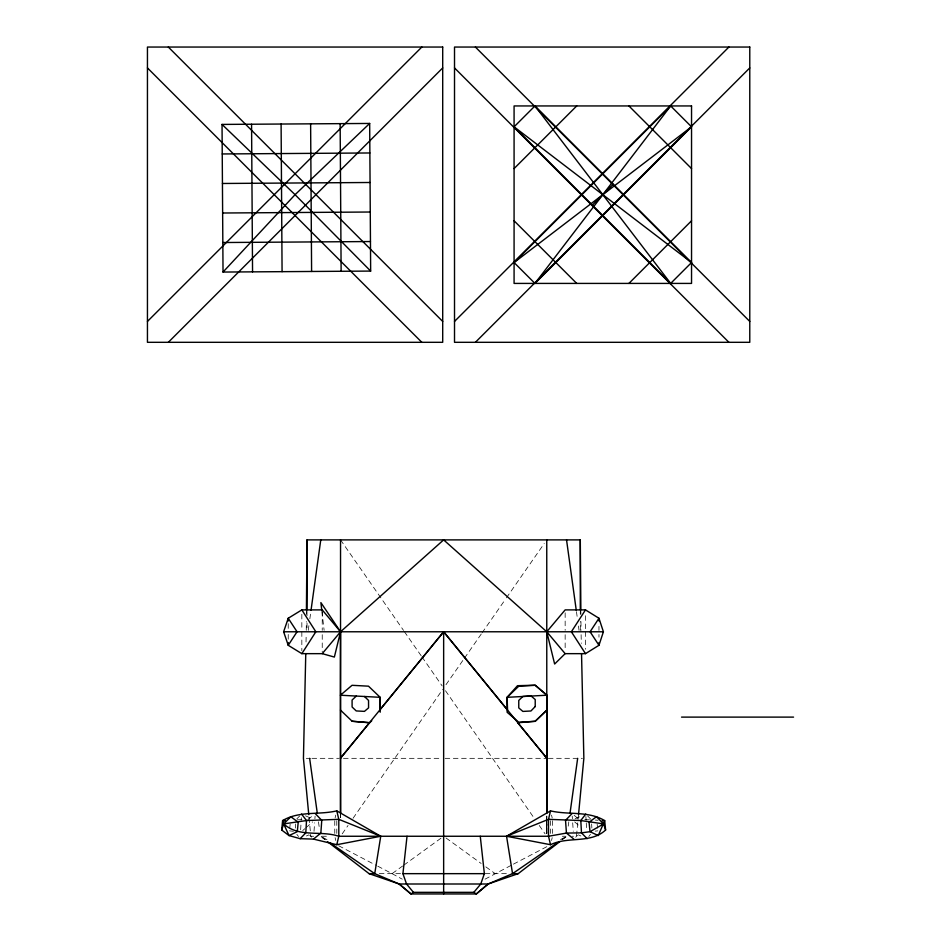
<?xml version="1.0" encoding="UTF-8"?>
<svg xmlns="http://www.w3.org/2000/svg" width="941" height="941" viewBox="0 0 941 941"><rect width="100%" height="100%" fill="white"/><g stroke="black" fill="none" stroke-linecap="round" stroke-linejoin="round"><path stroke-width="0.71" stroke-dasharray="4.71 3.53" d="M546.803 816.047L546.768 833.361L546.756 818.646M546.921 833.361L546.921 818.941M580.291 630.317L580.291 621.566M306.26 630.317L306.331 621.566M306.39 614.273L306.413 611.356M306.025 641.962L306.178 634.693M295.427 828.068L295.662 823.963M300.649 829.774L301.038 822.928M301.191 820.199L301.332 817.729M314.012 831.315L314.623 822.81M314.917 818.705L315.094 816.165M578.527 814.612L576.48 836.255L572.234 836.255M289.746 828.162L290.146 824.128M308.26 630.341L309.048 624.601M309.848 618.86L310.836 611.674M568.211 826.151L568.811 821.822M335.102 817.917L335.772 815.106M551.52 840.489L552.191 837.666M342.206 833.855L348.041 825.469M353.051 818.27L442.623 689.53M445.987 684.707L463.619 659.359M464.466 658.159L481.263 634.022M482.098 632.811L505.611 599.017M506.446 597.817L544.239 543.51M588.795 836.514L590.442 834.338M575.692 837.184L577.551 835.255M296.827 818.882L299.661 815.976M302.708 830.585L304.908 828.656M306.013 827.692L312.624 821.916M307.872 819.623L313.165 815.329M562.177 839.819L566.8 836.255L560.295 839.654M377.764 866.179L392.079 873.66L402.63 866.014M403.807 865.167L442.482 837.102M561.977 839.584L566.8 836.255M485.038 879.176L512.139 864.826M513.433 864.144L548.579 845.771M575.127 818.788L581.773 815.812M306.413 835.973L308.907 834.89M595.206 831.138L597.806 830.856M297.227 819.823L302.543 819.729M306.272 758.328L310.542 758.328M311.965 758.328L338.96 758.328M343.465 758.328L442.211 758.328M445.081 758.328L546.756 758.328M548.344 758.328L582.444 758.328M313.647 836.255L310.812 836.255L308.766 814.612M326.386 836.255L320.493 836.255L325.127 839.819M562.33 836.255L565.365 836.255M379.329 873.66L401.254 873.66M485.191 873.66L508.152 873.66M584.749 819.729L590.078 819.823M595.394 820.082L598.053 820.234M289.487 830.856L293.392 831.279M578.386 834.89L580.891 835.973M305.519 815.812L312.165 818.788M326.998 839.654L320.493 836.255L325.315 839.584M338.713 845.771L376.459 865.497M392.079 873.66L402.266 879.176M445.987 837.949L481.145 863.462M485.838 866.861L495.213 873.66M574.139 815.329L579.421 819.623M574.68 821.916L579.08 825.763M587.643 815.976L591.407 819.846M309.754 835.255L311.6 837.184M296.85 834.338L298.497 836.514M340.536 539.887L403.524 630.399M404.359 631.611L421.156 655.748M421.991 656.947L442.152 685.918M445.505 690.741L534.241 818.27M539.252 825.469L545.086 833.855M551.52 815.106L552.191 817.917M335.102 837.666L335.772 840.489M576.457 611.674L577.456 618.86M578.444 626.036L579.033 630.341M318.481 821.822L319.293 827.598M321.916 611.356L324.127 630.317M597.159 824.128L597.547 828.162M572.199 816.165L572.387 818.705M572.681 822.81L573.281 831.315M591.642 823.963L591.865 828.068M585.89 816.494L586.102 820.199M586.255 822.928L586.643 829.774M581.115 634.693L581.303 643.409M580.879 611.356L580.903 614.273M580.962 621.566L581.032 630.317M598.97 626.377L598.97 630.423M598.97 634.481L598.97 637.186M585.49 615.732L585.49 630.317M585.49 631.776L585.49 649.278M580.291 611.356L580.291 614.273M565.153 612.814L565.153 630.317M565.153 634.693L565.153 650.737M552.532 820.74L552.532 833.432M550.52 820.74L550.52 833.432M546.756 816.27L546.756 833.361M340.536 814.835L340.536 817.694M340.383 814.612L340.383 817.494M336.784 820.74L336.784 833.432M334.761 820.74L334.761 833.432M322.234 611.356L322.234 630.317M322.234 634.693L322.234 652.195M307.013 611.356L307.013 615.732M307.013 623.024L307.013 630.317M301.838 614.273L301.838 630.317M301.838 631.776L301.838 650.737M288.228 623.671L288.228 630.423M288.228 634.481L288.228 639.892M340.536 814.612L340.536 817.494L340.489 814.612"/><path stroke-width="1.41" d="M340.536 539.887L340.536 813.165L340.43 695.223L352.04 685.307L368.496 686.177L380.164 697.316L379.741 709.996L443.646 631.776L443.646 893.95M546.756 539.887L546.803 813.165L546.862 695.164L535.217 685.213L517.503 685.695L507.128 697.316L507.128 712.278L518.762 722.229L535.217 721.335L546.862 710.126L535.147 721.253L517.762 722.794L546.921 758.328L443.646 631.776L340.383 758.328L369.531 722.794L352.146 721.253L340.477 710.102M580.291 609.897L580.291 539.887L307.013 539.887L306.425 609.897M305.766 653.595L303.437 758.328L308.766 814.612M578.527 814.612L583.855 758.328L581.538 653.595M281.688 830.033L283.664 823.916L306.495 820.54L338.795 819.329L380.74 836.255L336.784 844.712L313.459 839.101L300.155 838.678L289.028 835.573L281.688 830.033L282.606 820.611C299.026 810.707 318.846 815.129 336.784 810.871L380.74 836.255L374.741 873.66L399.16 883.999L410.958 893.95L476.334 893.95L488.132 883.999L512.551 873.66L557.154 842.901M559.86 841.595L518.197 873.66L488.12 883.999L476.334 893.95L473.841 892.339L413.452 892.339L406.536 883.999L402.924 873.66L407.03 836.255M311.036 610.238L320.763 539.887M570.023 813.165L577.656 758.328M336.784 844.712L338.795 836.255L338.795 819.329L336.784 810.871M550.52 810.871L548.509 819.329L548.509 836.255L550.52 844.712C568.046 836.09 590.642 843.959 605.604 830.033L604.687 820.611C588.266 810.707 568.446 815.129 550.52 810.871L506.552 836.255L512.551 873.66L518.197 873.66M565.153 653.654L546.756 631.776L565.153 609.897L585.49 609.897L598.97 618.261L603.404 631.776L598.97 645.291L585.49 653.654L565.153 653.654L554.637 664.028L546.756 631.776L443.646 539.887L340.536 631.776L322.234 653.654L301.838 653.654L288.228 645.291L283.629 631.776L288.228 618.261L301.838 609.897L322.234 609.897L340.536 631.776L340.43 695.223L380.164 697.316L380.211 712.208M480.263 836.255L484.368 873.66L480.769 883.999L473.841 892.339M301.838 653.654L315.847 631.776L301.838 609.897M585.49 609.897L571.375 631.776L585.49 653.654M585.749 814.036L580.797 820.54L581.491 832.867L587.137 838.678M534.959 283.417L670.662 105.945L691.541 126.823L534.959 283.417L514.08 262.539L670.662 105.945M223.029 272.055L295.074 194.681L369.672 123.447L370.66 271.079L223.029 272.055L222.041 124.424L369.672 123.447M572.022 813.612L565.529 820.34L566.435 833.079L573.834 839.101M300.155 838.678L305.801 832.867L306.495 820.54L301.543 814.036M371.742 720.759L369.86 722.653L352.146 721.253M147.443 321.434L421.827 47.05M168.321 342.312L442.705 67.928M514.08 126.823L534.959 105.945L691.541 262.539L670.662 283.417L514.08 126.823L691.541 262.539M514.08 168.58L576.715 105.945M454.515 321.434L728.899 47.05M592.371 205.126L613.25 184.248M475.393 342.312L749.777 67.928M628.906 283.417L691.541 220.782M507.128 697.316L518.797 686.177L535.253 685.307L546.862 695.223L507.128 697.316L507.552 709.996L443.646 631.776M356.345 696.058L352.087 700.022L352.11 706.997L356.227 710.937L364.461 711.372L368.566 707.867L368.543 700.422L364.414 696.481M313.459 839.101L320.857 833.079L321.763 820.34L315.27 813.612M514.08 262.539L691.541 126.823M413.452 892.339L410.958 893.95L399.184 883.999L369.095 873.66L327.433 841.595M602.087 820.881L604.687 820.611L598.264 835.573L590.007 831.691L581.491 832.867L566.435 833.079L548.509 836.255L338.795 836.255C320.54 830.15 299.191 837.902 283.664 823.916L282.606 820.611L285.264 820.458M222.241 153.959L369.872 152.971M222.441 183.483L370.06 182.495M222.629 213.007L370.26 212.019M222.829 242.531L370.46 241.543M283.629 631.776L603.404 631.776M681.531 717.113L793.557 717.113M369.095 873.66L374.741 873.66L330.138 842.901M402.924 873.66L484.368 873.66M399.16 883.999L488.132 883.999M282.606 820.611L285.205 820.881M550.52 844.712L506.552 836.255L548.509 819.329L580.797 820.54L603.64 823.916L605.604 830.033M322.234 653.654L334.361 657.065L340.536 631.776L320.893 602.605L321.74 609.897M222.041 124.424L295.074 194.681L370.66 271.079M628.906 105.945L691.541 168.58M475.393 47.05L749.777 321.434M454.515 67.928L728.899 342.312M514.08 220.782L576.715 283.417M168.321 47.05L442.705 321.434M147.443 67.928L421.827 342.312M534.959 105.945L670.662 283.417M566.541 539.887L576.257 610.238M309.636 758.328L317.282 813.165M580.291 539.887L580.868 609.897M340.148 123.636L341.124 271.267M310.624 123.836L311.6 271.467M281.1 124.036L282.077 271.667M251.565 124.236L252.553 271.855M598.97 620.966L598.97 618.261L590.089 631.776L598.97 645.291L598.97 642.585M307.013 539.887L307.013 609.897M288.228 620.966L288.228 618.261L297.05 631.776L288.228 645.291L288.228 642.585M298.203 822.269L297.285 831.691L289.028 835.573L283.664 823.916L290.863 816.729L298.203 822.269M535.217 706.55L530.947 710.984L522.878 711.42L518.762 707.903L518.762 700.422L522.878 696.458L531.112 696.011L535.217 699.539L535.217 706.55M596.429 816.729L589.09 822.269L590.007 831.691L603.64 823.916L596.429 816.729M442.705 47.05L147.443 47.05L147.443 342.312L442.705 342.312L442.705 47.05M749.777 47.05L454.515 47.05L454.515 342.312L749.777 342.312L749.777 47.05M691.541 105.945L514.08 105.945L514.08 283.417L691.541 283.417L691.541 105.945"/></g></svg>
